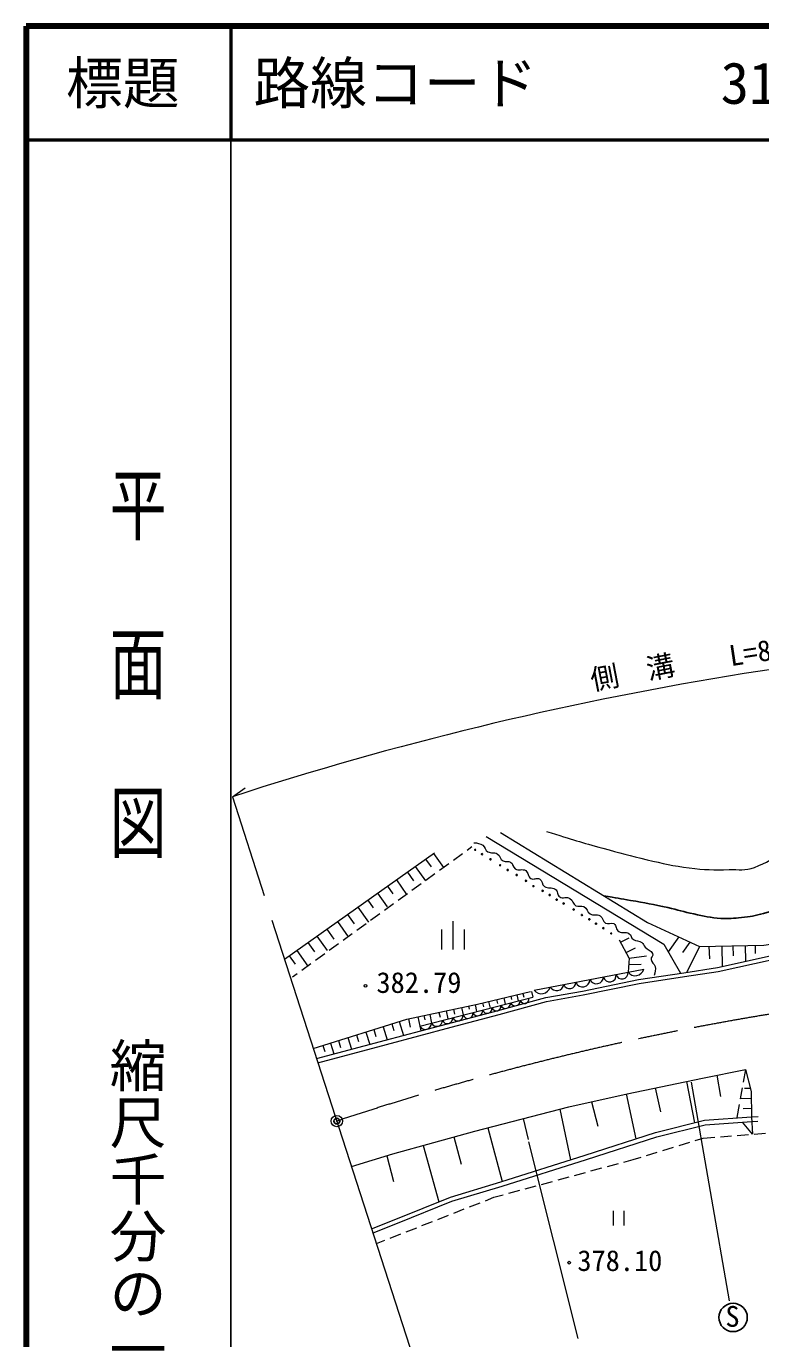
# Model space of a CAD drawing. Units: millimetres, scale not verified. Extents: x 40000 to 680000, y 20000 to 380000.
# Drawn here: x 40000 to 104667, y 264438 to 380000 of the extents above; entities that cross this region are included whole.
import ezdxf
from ezdxf.enums import TextEntityAlignment as Align

# ---------------------------------------------------------------- set-up
doc = ezdxf.new("R2010")
doc.units = ezdxf.units.MM
doc.header["$LTSCALE"] = 1000
doc.header["$PDMODE"] = 32
doc.header["$PDSIZE"] = 500
doc.linetypes.add('CHAIN', pattern=[18.5, 12, -1.5, 3.5, -1.5])
for name, color, linetype, lineweight in [('M-BGD', 7, 'Continuous', 13), ('M-BMK', 2, 'CHAIN', 13), ('M-BMK-SRVR', 3, 'Continuous', 13), ('M-STR-HTXT', 7, 'Continuous', 13), ('M-TTL', 2, 'Continuous', 140), ('M-TTL-BAND', 7, 'Continuous', 25), ('M-TTL-LINE', 7, 'Continuous', 50)]:
    doc.layers.add(name, color=color, linetype=linetype, lineweight=lineweight)
doc.layers.add('M-OTRS', color=6, linetype='Continuous')
doc.layers.add('M-TTL-TXT', color=7, linetype='Continuous')
doc.styles.add('@ＭＳ ゴシック', font='')
doc.styles.add('ＭＳ ゴシック', font='')
doc.styles.get('@ＭＳ ゴシック').set_extended_font_data('@MS Gothic')
doc.styles.get('ＭＳ ゴシック').set_extended_font_data('MS Gothic')

msp = doc.modelspace()

# ---------------------------------------------------------------- linework, layer by layer
at = {"layer": 'M-BGD'}
for p, q in [((79231, 307738), (78818, 307438)), ((62729, 297867), (75954, 307222)), ((75165, 306664), (75642, 305991)), ((75856, 307153), (76727, 305920)), ((77200, 306263), (76390, 305676)), ((78413, 307144), (77604, 306557)), ((73552, 305523), (74085, 304769)), ((74253, 306019), (75139, 304767)), ((75986, 305382), (75176, 304795)), ((71800, 304284), (72286, 303597)), ((72586, 304840), (73486, 303567)), ((74772, 304501), (73962, 303913)), ((70060, 303053), (70545, 302367)), ((70935, 303672), (71783, 302473)), ((73558, 303620), (72749, 303032)), ((68295, 301805), (68876, 300984)), ((69197, 302443), (70126, 301129)), ((71130, 301857), (70321, 301270)), ((72344, 302739), (71535, 302151)), ((66466, 300511), (67089, 299630)), ((67392, 301166), (68337, 299830)), ((69916, 300976), (69107, 300389)), ((77583, 298712), (77583, 301212)), ((64797, 299330), (65373, 298517)), ((65589, 299890), (66493, 298611)), ((68702, 300095), (67893, 299508)), ((76583, 298712), (76583, 300462)), ((78583, 298712), (78583, 300462)), ((93096, 297933), (92230, 299532)), ((92329, 299349), (93071, 299736)), ((97456, 299813), (96524, 298517)), ((98425, 299369), (97768, 298448)), ((63138, 298157), (63665, 297412)), ((63809, 298632), (64785, 297252)), ((66275, 298333), (65465, 297745)), ((67488, 299214), (66679, 298626)), ((92813, 298456), (93637, 298860)), ((99280, 298977), (98168, 296712)), ((100086, 298992), (100162, 297888)), ((101248, 299014), (101281, 297224)), ((102218, 299031), (102234, 298154)), ((103299, 299051), (103324, 297675)), ((104171, 299067), (104184, 298364)), ((65061, 297451), (64251, 296864)), ((93096, 297933), (92983, 296720)), ((93096, 297933), (94621, 298151)), ((63847, 296570), (63434, 296271)), ((84706, 295128), (94370, 296987)), ((83198, 294718), (83322, 294188)), ((83729, 294843), (83808, 294509)), ((84475, 295018), (84593, 294513)), ((74643, 291964), (84593, 294513)), ((78323, 293601), (78465, 292943)), ((78949, 293736), (79009, 293455)), ((79518, 293859), (79650, 293247)), ((80168, 294007), (80249, 293663)), ((80712, 294135), (80848, 293554)), ((81399, 294296), (81482, 293941)), ((82047, 294448), (82176, 293897)), ((82659, 294592), (82725, 294312)), ((73643, 292593), (73796, 291882)), ((74470, 292771), (74730, 291561)), ((75017, 292889), (75097, 292517)), ((75521, 292998), (75686, 292231)), ((76338, 293174), (76429, 292751)), ((76958, 293307), (77111, 292596)), ((77621, 293450), (77714, 293017)), ((69910, 291445), (70248, 290356)), ((70603, 291660), (70792, 291053)), ((71412, 291912), (71771, 290760)), ((72193, 292155), (72374, 291572)), ((72842, 292357), (73217, 291152)), ((66118, 290264), (66281, 289739)), ((66773, 290468), (67070, 289514)), ((67490, 290691), (67679, 290082)), ((68318, 290949), (68635, 289929)), ((69074, 291184), (69252, 290610)), ((103324, 288155), (103120, 287028)), ((98140, 287098), (98845, 283460)), ((98541, 287017), (101900, 267768)), ((100801, 287644), (101125, 285765)), ((92816, 285994), (93668, 282041)), ((95383, 286527), (95849, 284428)), ((103032, 286536), (102854, 285552)), ((103830, 285582), (102855, 285557)), ((103752, 286485), (103234, 286486)), ((86973, 284644), (87923, 280199)), ((89780, 285304), (90309, 283156)), ((102765, 285060), (102562, 283932)), ((103837, 284703), (103125, 284670)), ((83753, 283819), (84203, 281978)), ((103949, 282451), (103071, 283509)), ((103842, 283964), (104438, 283995)), ((103842, 283964), (103949, 282451)), ((103870, 283565), (104397, 283595)), ((77644, 282210), (78295, 279808)), ((80634, 283021), (81901, 278277)), ((98904, 281900), (99596, 282113)), ((99596, 282113), (100611, 282192)), ((101109, 282230), (102106, 282308)), ((102605, 282347), (103602, 282424)), ((104100, 282463), (105097, 282541)), ((74954, 281455), (76312, 276500)), ((84219, 281776), (88565, 264457)), ((94603, 280579), (95559, 280873)), ((96037, 281020), (96993, 281313)), ((97471, 281460), (98427, 281753)), ((71751, 280546), (72328, 278293)), ((91166, 279604), (92131, 279866)), ((92613, 279997), (93433, 280220)), ((93433, 280220), (94125, 280433)), ((86823, 278424), (87788, 278687)), ((88271, 278818), (89236, 279080)), ((89718, 279211), (90683, 279473)), ((82480, 277245), (83445, 277507)), ((83928, 277638), (84893, 277900)), ((85376, 278031), (86341, 278293)), ((79030, 276047), (79960, 276412)), ((80426, 276595), (81178, 276891)), ((81178, 276891), (81998, 277113)), ((76237, 274949), (77168, 275315)), ((77634, 275498), (78564, 275864)), ((91677, 275702), (91677, 274402)), ((92652, 274402), (92652, 275702)), ((73445, 273852), (74376, 274218)), ((74841, 274401), (75772, 274767)), ((70831, 272825), (71584, 273121)), ((72049, 273304), (72980, 273669))]:
    msp.add_line(p, q, dxfattribs=at)
for points in [[(80493, 308657), (96149, 299181), (97592, 296623)], [(81763, 309013), (94694, 301078), (99280, 298977), (104939, 299082), (116563, 300818), (120903, 300063), (121839, 299714)], [(65684, 288734), (71731, 290335), (77408, 291872), (81634, 292996), (85815, 294130), (89037, 294707), (93975, 295720), (97942, 296323), (100911, 296784), (105834, 297869), (106855, 298087), (111408, 298405), (117459, 298849), (122397, 299259), (129394, 299819), (136199, 300384), (143341, 300754), (149054, 301206), (154214, 301640), (159536, 302004), (164065, 302201), (166864, 302025)], [(74730, 291561), (81543, 293334), (85738, 294472), (88971, 295051), (93914, 296065), (97889, 296668), (100846, 297128), (105760, 298211), (106806, 298434)], [(93046, 297393), (93105, 297393), (94149, 297422)], [(65274, 290002), (73505, 292564), (79742, 293907), (84409, 295002)], [(65561, 289115), (71627, 290721), (74730, 291561)], [(68636, 279609), (72278, 280705), (79492, 282728), (87772, 284848), (92909, 286015), (99524, 287385), (103324, 288155)], [(103324, 288155), (103825, 286202), (103842, 283964)], [(70409, 274130), (72539, 274981), (77344, 276916), (81791, 278242), (89202, 280607), (95405, 282599), (99709, 283677), (103842, 283964)], [(70532, 273749), (72688, 274610), (77476, 276538), (81909, 277860), (89323, 280226), (95515, 282214), (99772, 283280), (103870, 283565)]]:
    msp.add_lwpolyline(points, dxfattribs=at)
at = {"layer": 'M-BGD', "lineweight": 25}
for centre, radius in [((79530, 307485), 50), ((80124, 307109), 50), ((80870, 306647), 50), ((81724, 306128), 50), ((82385, 305709), 50), ((83172, 305274), 50), ((84003, 304758), 50), ((84653, 304286), 50), ((85470, 303877), 50), ((86086, 303503), 50), ((86699, 303093), 50), ((87316, 302755), 50), ((88193, 302233), 50), ((88921, 301751), 50), ((89571, 301367), 50), ((90157, 300983), 50), ((90807, 300584), 50), ((91506, 300126), 50), ((102233, 266312), 1250)]:
    msp.add_circle(centre, radius, dxfattribs=at)
at = {"layer": 'M-BGD'}
for centre in [(69873, 295504), (87803, 271138)]:
    msp.add_circle(centre, 121, dxfattribs=at)
for centre, radius, start, end in [((88985, 296036), 630, 198.49573, 3.27416), ((90194, 296326), 632, 203.662, 358.10789), ((91374, 296412), 559, 191.06967, 10.70023), ((92448, 296647), 540, 194.02454, 7.74535), ((93612, 297185), 783, 216.46295, 345.30694), ((85348, 295637), 820, 218.37033, 343.39956), ((86692, 295745), 654, 211.51762, 350.25228), ((87850, 295796), 539, 197.52044, 4.24946), ((80586, 293524), 429, 199.18501, 9.55807), ((81395, 293707), 401, 196.13781, 12.60526), ((82194, 293969), 443, 203.22816, 5.51492), ((83045, 294206), 454, 205.32558, 3.41749), ((83871, 294341), 389, 196.19148, 12.5516), ((76137, 292442), 498, 205.00777, 3.7353), ((77074, 292665), 479, 203.44587, 5.2972), ((77988, 292903), 478, 203.92414, 4.81894), ((78884, 293087), 443, 198.98952, 9.75355), ((79737, 293323), 447, 201.08244, 7.66063), ((75133, 292223), 554, 207.88581, 0.85727)]:
    msp.add_arc(centre, radius, start, end, dxfattribs=at)
at = {"layer": 'M-BGD', "lineweight": 25}
msp.add_open_spline([(90855, 303433), (91991, 303249), (92285, 303199), (93199, 303036), (94484, 302806), (95204, 302676), (96479, 302400), (97379, 302205), (97865, 302015), (98768, 301838), (99699, 301657), (100218, 301501), (101166, 301450), (101869, 301411), (102267, 301453), (102968, 301528), (103736, 301611), (104170, 301676), (104915, 301883), (106273, 302259), (107069, 302456), (108288, 303163), (109451, 303839), (110024, 304371), (110958, 305339), (111515, 305918), (111776, 306292), (112230, 306955), (112888, 307915), (113186, 308498), (113795, 309491), (114369, 310427), (114628, 310993), (115259, 311893), (115691, 312507), (115943, 312851), (116465, 313391), (117020, 313965), (117417, 314206), (118105, 314613), (118463, 314824), (118595, 314902), (119042, 315115)], degree=3, knots=[0, 0, 0, 0, 1, 1, 1, 2, 2, 2, 3, 3, 3, 4, 4, 4, 5, 5, 5, 6, 6, 6, 7, 7, 7, 8, 8, 8, 9, 9, 9, 10, 10, 10, 11, 11, 11, 12, 12, 12, 13, 13, 13, 14, 14, 14, 14], dxfattribs=at)
at = {"layer": 'M-BGD'}
for points, knots in [([(85790, 309114), (88180, 308365), (88812, 308159), (90770, 307620), (92285, 307203), (93133, 306961), (94664, 306611), (96104, 306282), (96913, 306087), (98378, 305900), (99735, 305725), (100510, 305707), (101878, 305743), (102754, 305766), (103290, 305638), (104112, 305942), (105198, 306345), (105769, 306733), (106630, 307507), (107460, 308254), (107878, 308745), (108480, 309684), (109191, 310793), (109631, 311421), (110045, 312672), (110224, 313214), (110298, 313427), (110429, 314081)], [0, 0, 0, 0, 1, 1, 1, 2, 2, 2, 3, 3, 3, 4, 4, 4, 5, 5, 5, 6, 6, 6, 7, 7, 7, 8, 8, 8, 9, 9, 9, 9]), ([(79401, 308110), (79738, 308080), (79935, 308074), (80196, 307884), (80424, 307718), (80397, 307458), (80639, 307314), (80923, 307146), (81187, 307320), (81468, 307147), (81743, 306978), (81705, 306660), (81987, 306503), (82214, 306376), (82427, 306550), (82648, 306411), (82885, 306261), (82813, 305967), (83050, 305816), (83358, 305620), (83661, 305851), (83970, 305657), (84243, 305486), (84139, 305130), (84414, 304963), (84677, 304802), (84931, 305069), (85201, 304921), (85470, 304773), (85373, 304432), (85628, 304260), (85943, 304047), (86258, 304239), (86573, 304025), (86826, 303853), (86706, 303508), (86967, 303347), (87270, 303160), (87561, 303392), (87871, 303213), (88155, 303050), (88107, 302712), (88398, 302561), (88640, 302435), (88849, 302616), (89092, 302494), (89391, 302344), (89358, 302012), (89645, 301841), (89942, 301664), (90224, 301867), (90516, 301681), (90783, 301510), (90719, 301177), (90999, 301028), (91248, 300896), (91475, 301127), (91719, 300986), (92001, 300823), (91896, 300459), (92171, 300283), (92470, 300092), (92760, 300304), (93066, 300124), (93289, 299994), (93234, 299727), (93451, 299589), (93710, 299423), (93939, 299506), (94196, 299338), (94363, 299228), (94350, 299062), (94489, 298919), (94725, 298676), (95010, 298666), (95150, 298358), (95240, 298161), (94972, 298036), (95008, 297823), (95054, 297548), (95295, 297474), (95359, 297203), (95430, 296906), (95373, 296733), (95282, 296424)], [0, 0, 0, 0, 1, 1, 1, 2, 2, 2, 3, 3, 3, 4, 4, 4, 5, 5, 5, 6, 6, 6, 7, 7, 7, 8, 8, 8, 9, 9, 9, 10, 10, 10, 11, 11, 11, 12, 12, 12, 13, 13, 13, 14, 14, 14, 15, 15, 15, 16, 16, 16, 17, 17, 17, 18, 18, 18, 19, 19, 19, 20, 20, 20, 21, 21, 21, 22, 22, 22, 23, 23, 23, 24, 24, 24, 25, 25, 25, 26, 26, 26, 27, 27, 27, 28, 28, 28, 28])]:
    msp.add_open_spline(points, degree=3, knots=knots, dxfattribs=at)
at = {"layer": 'M-BMK'}
msp.add_arc((145303, 49829), 246430, 85.17984, 108.44241, dxfattribs=at)
at = {"layer": 'M-BMK-SRVR'}
msp.add_line((61622, 301288), (76615, 254948), dxfattribs=at)
msp.add_circle((67344, 283603), 500, dxfattribs=at)
at = {"layer": 'M-OTRS'}
msp.add_point((67344, 283603), dxfattribs=at)
at = {"layer": 'M-STR-HTXT'}
for q in [(59266, 312957), (60938, 303476)]:
    msp.add_line((58157, 312162), q, dxfattribs=at)
msp.add_arc((150417, 27813), 298942, 90.72969, 107.97616, dxfattribs=at)
at = {"layer": 'M-TTL'}
for p, q in [((40000, 380000), (40000, 20000)), ((680000, 380000), (40000, 380000))]:
    msp.add_line(p, q, dxfattribs=at)
at = {"layer": 'M-TTL-BAND'}
msp.add_line((58000, 370000), (58000, 20000), dxfattribs=at)
at = {"layer": 'M-TTL-LINE'}
for p, q in [((58000, 380000), (58000, 370000)), ((40000, 370000), (680000, 370000))]:
    msp.add_line(p, q, dxfattribs=at)

# ---------------------------------------------------------------- texts
at = {"layer": 'M-BGD', "style": 'ＭＳ ゴシック'}
for s, p in [('382.79', (70833, 294338)), ('378.10', (88521, 269852)), ('S', (101554, 264939))]:
    msp.add_text(s, height=1833, dxfattribs=at).set_placement(p, align=Align.BOTTOM_LEFT)
at = {"layer": 'M-STR-HTXT', "style": 'ＭＳ ゴシック'}
for s, rotation, p in [('L=83.0', 8.567, (102108, 323108)), ('側\u3000溝', 10.916, (89971, 320978))]:
    msp.add_text(s, height=1833, rotation=rotation, dxfattribs=at).set_placement(p, align=Align.BOTTOM_LEFT)
at = {"layer": 'M-TTL-BAND', "style": '@ＭＳ ゴシック', "width": 1.4}
msp.add_text('平  面  図', height=3666, rotation=270, dxfattribs=at).set_placement((49777, 306475), align=Align.MIDDLE_RIGHT)
at = {"layer": 'M-TTL-BAND', "style": '@ＭＳ ゴシック'}
msp.add_text('縮尺千分の一', height=3666, rotation=270, dxfattribs=at).set_placement((49777, 261030), align=Align.MIDDLE_RIGHT)
at = {"layer": 'M-TTL-TXT', "style": 'ＭＳ ゴシック'}
msp.add_text('標題', height=3666, dxfattribs=at).set_placement((48500, 375000), align=Align.MIDDLE_CENTER)
for s, p in [('路線コード', (60000, 375000)), ('310', (101142, 375000))]:
    msp.add_text(s, height=3666, dxfattribs=at).set_placement(p, align=Align.MIDDLE_LEFT)

doc.saveas('drawing.dxf')
